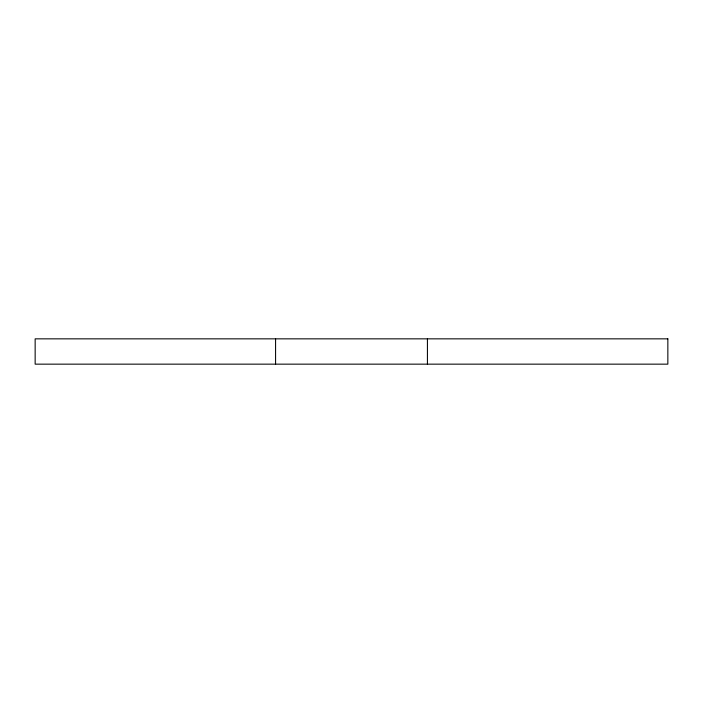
<?xml version="1.0" encoding="UTF-8"?>
<svg xmlns="http://www.w3.org/2000/svg" width="703" height="703" viewBox="0 0 703 703"><rect width="100%" height="100%" fill="white"/><g stroke="black" fill="none" stroke-linecap="round" stroke-linejoin="round"><path stroke-width="1.05" d="M427.424 338.846L427.424 364.154M275.576 338.846L275.576 364.154M667.85 338.846L35.15 338.846L35.15 364.154L667.85 364.154L667.85 338.846"/></g></svg>
